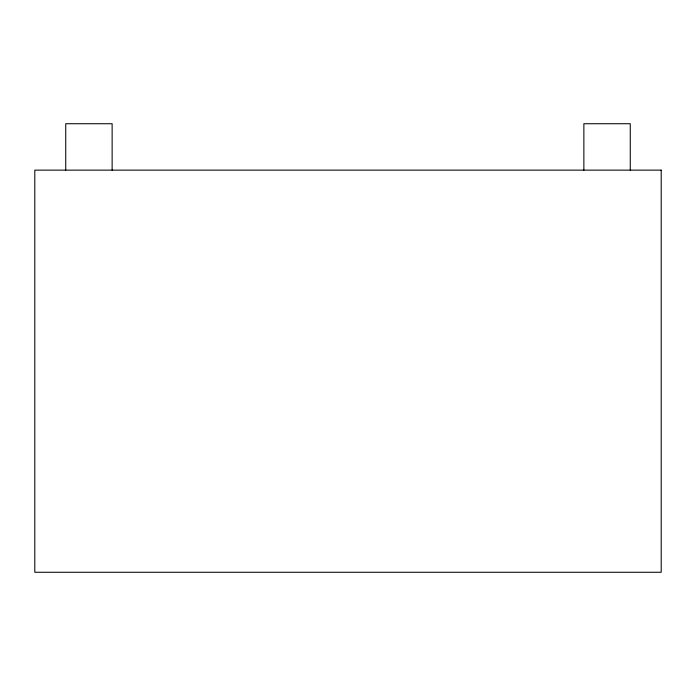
<?xml version="1.0" encoding="UTF-8"?>
<svg xmlns="http://www.w3.org/2000/svg" width="696" height="696" viewBox="0 0 696 696"><rect width="100%" height="100%" fill="white"/><g stroke="black" fill="none" stroke-linecap="round" stroke-linejoin="round"><path stroke-width="1.04" d="M630.263 170.137L630.263 123.731L583.866 123.731L583.866 170.137M112.134 170.137L112.134 123.731L65.737 123.731L65.737 170.137M661.2 170.137L34.8 170.137L34.8 572.269L661.2 572.269L661.2 170.137"/></g></svg>
